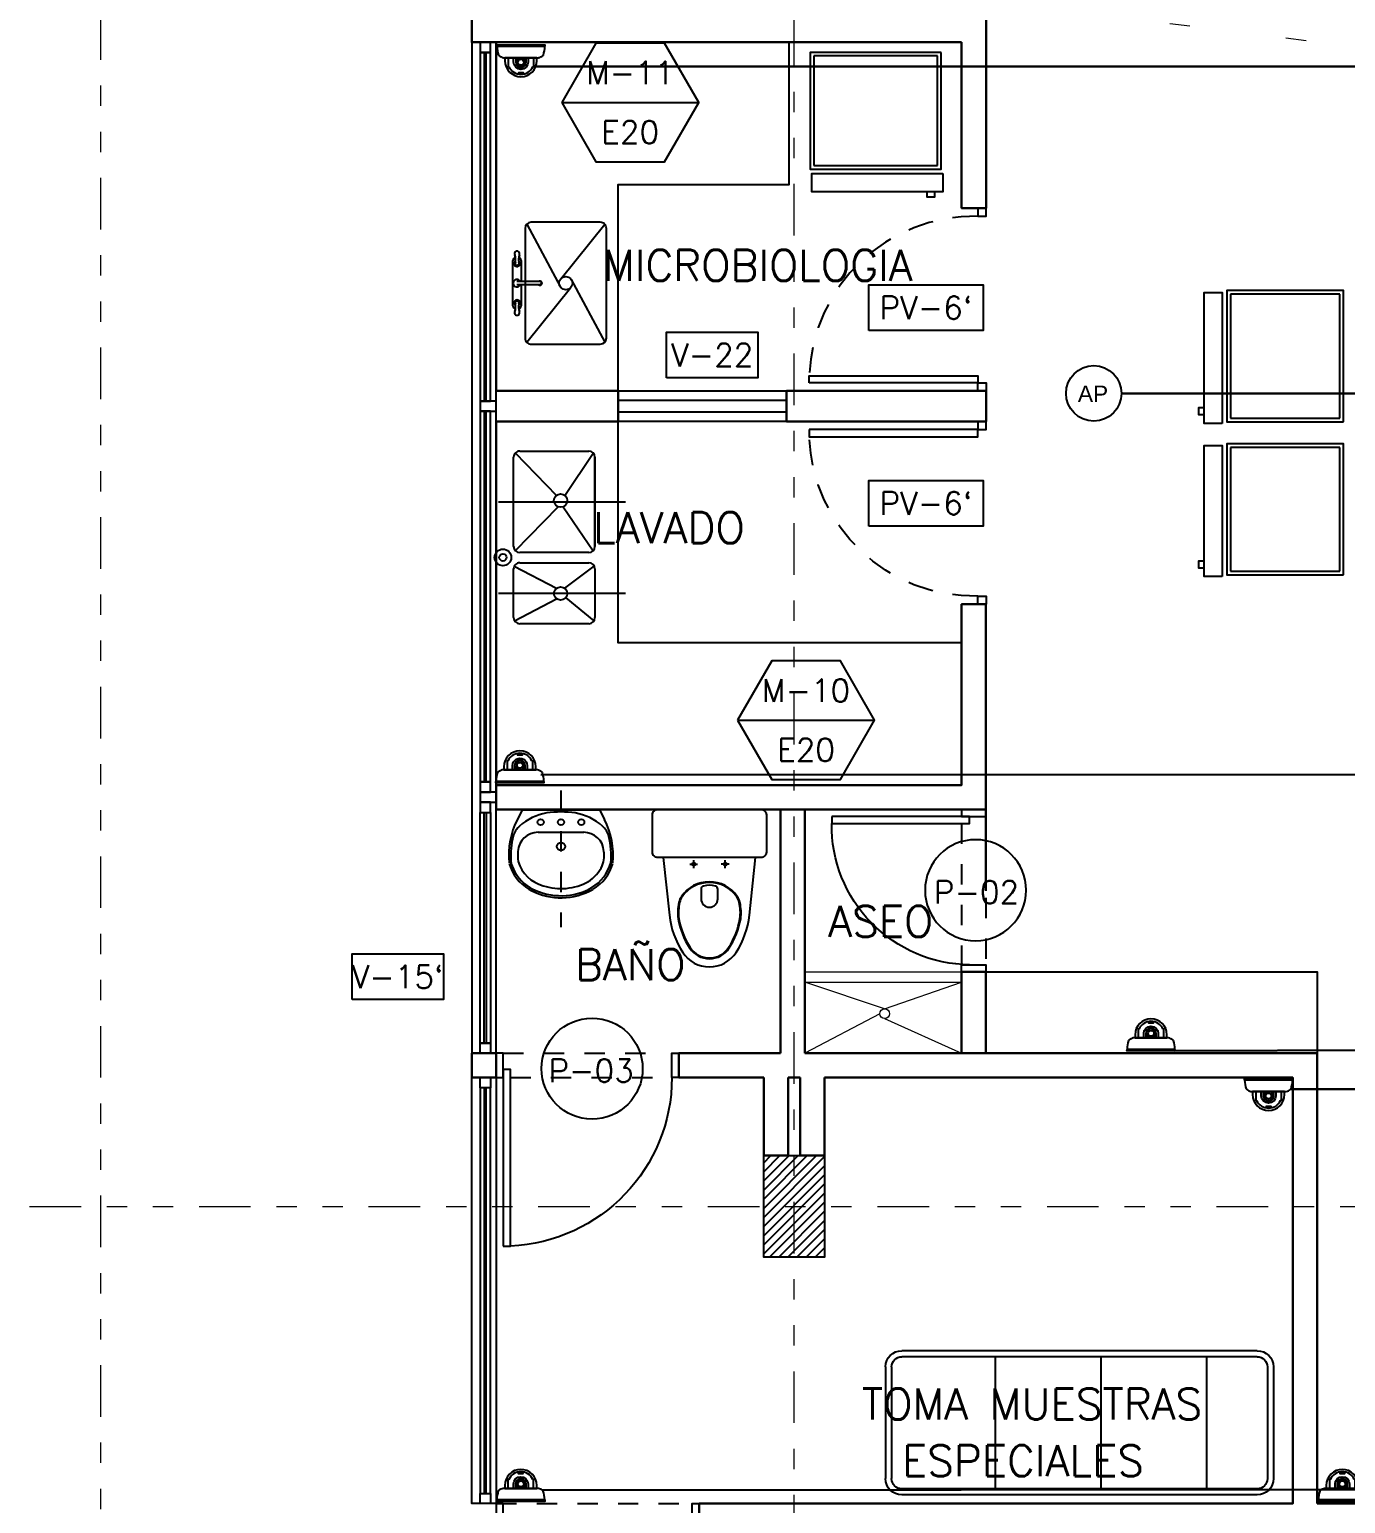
# Model space of a CAD drawing. Header units: millimetres. Extents: x 2056 to 4470, y 1400 to 3101.
# Drawn here: x 2159.98 to 2166.46, y 1521.35 to 1528.61 of the extents above; entities that cross this region are included whole.
import ezdxf
from ezdxf.enums import TextEntityAlignment as Align

# ---------------------------------------------------------------- set-up
doc = ezdxf.new("R2010")
doc.units = ezdxf.units.MM
for name, pattern in [('CENTER', [2, 1.25, -0.25, 0.25, -0.25]), ('DASHED', [0.75, 0.5, -0.25]), ('DIVIDE', [31.75, 12.7, -6.35, 0, -6.35, 0, -6.35]), ('HIDDEN', [9.525, 6.35, -3.175]), ('HIDDEN2', [0.1875, 0.125, -0.0625])]:
    doc.linetypes.add(name, pattern=pattern)
for name, color, linetype in [('A-ANNO-DIMS-GRID', 195, 'Continuous'), ('A-ANNO-DOOR', 134, 'Continuous'), ('A-ANNO-FURN', 124, 'Continuous'), ('A-ANNO-GLAZ', 124, 'Continuous'), ('A-ANNO-TEXT', 190, 'Continuous'), ('A-COLS', 6, 'Continuous'), ('A-COLS-HTCH', 8, 'Continuous'), ('A-DOOR', 154, 'Continuous'), ('A-FURN', 252, 'Continuous'), ('A-FURN-FIXD', 8, 'Continuous'), ('A-GLAZ', 5, 'Continuous'), ('A-GRID-COLS', 75, 'DIVIDE'), ('A-PROY', 15, 'HIDDEN'), ('A-WALL-SILL', 205, 'Continuous'), ('AreasTrabajo', 90, 'Continuous'), ('Cableado', 134, 'Continuous'), ('Camara', 11, 'Continuous')]:
    doc.layers.add(name, color=color, linetype=linetype)
doc.layers.add('A-WALL', color=16, linetype='Continuous', lineweight=30)
doc.layers.add('PL MUEBLES', color=251, linetype='Continuous', lineweight=13)
doc.styles.add('NUEVO', font='SIMPLEX')
doc.styles.add('ROMANS', font='romans')
doc.styles.get("Standard").update_dxf_attribs({"font": 'arial.ttf'})

# ---------------------------------------------------------------- blocks, each defined once
blk = doc.blocks.new('POCETA+GRIFERIA-PL')
for p, q in [((-0.008, 0.2204), (-0.112, 0.2204)), ((-0.0079, 0.1269), (-0.008, 0.2404)), ((0.008, 0.1269), (0.008, 0.2404)), ((0.1119, 0.2204), (0.008, 0.2204)), ((-0.3, 0.17), (-0.3, -0.17)), ((-0.2905, 0.1919), (-0.0228, -0.0234)), ((0.27, 0.2), (-0.27, 0.2)), ((0.2905, 0.1919), (-0.0195, 0.0262)), ((0.3, -0.17), (0.3, 0.17)), ((0.0233, 0.023), (0.2904, -0.192)), ((0.0181, -0.0272), (-0.2904, -0.192)), ((-0.27, -0.2), (0.27, -0.2))]:
    blk.add_line(p, q)
blk.add_lwpolyline([(-0.112, 0.2604), (0.1119, 0.2604)])
blk.add_circle((0, 0), 0.0327)
for centre, radius, start, end in [((-0.1455, 0.2396), 0.0125, 62.96499, 297.03501), ((-0.1158, 0.3251), 0.0782, 251.92275, 280.73722), ((-0.1158, 0.154), 0.0782, 79.26278, 108.07725), ((-0.112, 0.2454), 0.015, 90, 171.81241), ((-0.112, 0.2354), 0.015, 194.87242, 270), ((-0.0972, 0.2404), 0.0148, 218.78647, 150.45263), ((-0.0972, 0.2396), 0.00958, 245.55324, 114.44676), ((-0.0001, 0.2404), 0.0185, 295.7906, 244.66841), ((0.0971, 0.2404), 0.0148, 26.80726, 324.84606), ((0.0971, 0.2396), 0.00958, 65.55324, 294.44676), ((0.1157, 0.3251), 0.0782, 259.26278, 288.07725), ((0.1157, 0.154), 0.0782, 71.92275, 100.73722), ((0.1119, 0.2454), 0.015, 8.65383, 90), ((0.1119, 0.2354), 0.015, 270, 344.67773), ((0.1454, 0.2396), 0.0125, 243.18968, 116.81031), ((-0.27, 0.17), 0.03, 90, 180), ((0.27, 0.17), 0.03, 360, 90), ((0, 0.1269), 0.00998, 142.29984, 36.90283), ((0, 0.1269), 0.00798, 171.48263, 360), ((-0.27, -0.17), 0.03, 180, 270), ((0.27, -0.17), 0.03, 270, 360)]:
    blk.add_arc(centre, radius, start, end)
blk = doc.blocks.new('POCETACM')
at = {"layer": 'A-FURN-FIXD', "rotation": 2.668041372314359e-08}
blk.add_blockref('POCETA+GRIFERIA-PL', (0.3, 0.235), dxfattribs=at)
blk = doc.blocks.new('PUERTA 90 VIDRIO')
for points in [[(0.035, 0.87), (0.07, 0.87), (0.07, 0.04), (0.035, 0.04), (0.035, 0.87)], [(-0.005, 0.04), (0.035, 0.04), (0.035, 0), (-0.005, 0), (-0.005, 0.04)], [(0.895, 0.04), (0.855, 0.04), (0.855, 0), (0.895, 0), (0.895, 0.04)]]:
    blk.add_lwpolyline(points)
at = {"color": 251, "linetype": 'HIDDEN2'}
blk.add_arc((0.0416, 0.0569), 0.8135, 358.80958, 88.10617, dxfattribs=at)
blk = doc.blocks.new('P-V')
blk.add_lwpolyline([(-0.00375, -0.003), (-0.00375, 0), (0.00375, 0), (0.00375, -0.003)], close=True)
at = {"style": 'NUEVO', "flags": 4}
blk.add_attdef('PV', text='', height=0.0015, dxfattribs=at).set_placement((0, -0.0015), align=Align.MIDDLE_CENTER)
blk = doc.blocks.new('#MUEBLE-#PLANO')
blk.add_line((-0.0045, 0), (0.0045, 0))
at = {"color": 8}
blk.add_lwpolyline([(-0.0045, 0), (-0.00225, -0.003897), (0.00225, -0.003897), (0.0045, 0), (0.00225, 0.003897), (-0.00225, 0.003897)], close=True, dxfattribs=at)
at = {"style": 'NUEVO', "flags": 4}
for tag, p in [('M', (0, 0.001949)), ('PLANO', (0, -0.001949))]:
    blk.add_attdef(tag, text='', height=0.0015, dxfattribs=at).set_placement(p, align=Align.MIDDLE)
blk = doc.blocks.new('V')
blk.add_lwpolyline([(-0.003, -0.003), (-0.003, 0), (0.003, 0), (0.003, -0.003)], close=True)
at = {"style": 'NUEVO', "flags": 4}
blk.add_attdef('VEN', text='', height=0.0015, dxfattribs=at).set_placement((0, -0.0015), align=Align.MIDDLE)
blk = doc.blocks.new('POCEDOB')
for p, q in [((0.0547, -0.37), (0.0547, -0.13)), ((0.1983, -0.2278), (0.0597, -0.1135)), ((0.0847, -0.1), (0.4247, -0.1)), ((0.4507, -0.1149), (0.2437, -0.2233)), ((0.4547, -0.13), (0.4547, -0.37)), ((0.53, -0.25), (-0.0956, -0.25)), ((0.203, -0.2745), (0.0578, -0.3832)), ((0.452, -0.3826), (0.2437, -0.2745)), ((0.4247, -0.4), (0.0847, -0.4)), ((0.0547, -0.48), (0.0547, -0.92)), ((0.0547, -0.92), (0.0547, -0.48)), ((0.2105, -0.6762), (0.0627, -0.4596)), ((0.0847, -0.45), (0.4247, -0.45)), ((0.4467, -0.4595), (0.2359, -0.6761)), ((0.4547, -0.48), (0.4547, -0.92)), ((0.53, -0.7), (-0.0956, -0.7)), ((0.203, -0.7319), (0.0627, -0.9404)), ((0.4467, -0.9405), (0.2437, -0.7319)), ((0.4247, -0.95), (0.0847, -0.95))]:
    blk.add_line(p, q)
for centre, radius in [((0.2233, -0.2489), 0.0327), ((0.5074, -0.4264), 0.0411), ((0.5074, -0.4264), 0.0179), ((0.2233, -0.7063), 0.0327)]:
    blk.add_circle(centre, radius)
for centre, start, end in [((0.0847, -0.13), 90, 180), ((0.4247, -0.13), 0, 90), ((0.0847, -0.37), 180, 270), ((0.4247, -0.37), 270, 0), ((0.0847, -0.48), 90, 180), ((0.4247, -0.48), 0, 90), ((0.0847, -0.92), 180, 270), ((0.4247, -0.92), 270, 0)]:
    blk.add_arc(centre, 0.03, start, end)
blk = doc.blocks.new('NEVEPEQ')
for p, q in [((-0.2529, -0.3059), (-0.2529, 0.3031)), ((-0.2529, 0.3031), (0.2861, 0.3031)), ((0.2861, 0.3031), (0.2861, -0.3059)), ((0.2861, -0.3059), (-0.2529, -0.3059))]:
    blk.add_line(p, q)
for points in [[(-0.2709, -0.3239), (-0.2709, 0.3211), (0.3041, 0.3211), (0.3041, -0.3239)], [(0.3258, -0.3323), (0.4158, -0.3323), (0.4158, 0.3127), (0.3258, 0.3127)]]:
    blk.add_lwpolyline(points, close=True)
blk.add_lwpolyline([(0.4146, -0.2906), (0.4416, -0.2906), (0.4416, -0.2546), (0.4146, -0.2546)])
blk = doc.blocks.new('SanitarioStilopla')
for points in [[(0.2807, -0.2197, -0.414214), (0.2538, -0.2466), (0, -0.2466), (-0.2538, -0.2466, -0.414214), (-0.2807, -0.2197), (-0.2807, -0.0369, -0.414214), (-0.2538, -0.01), (-0.2538, -0.01), (0.2538, -0.01), (0.2538, -0.01, -0.414214), (0.2807, -0.0369)], [(0.1502, -0.4673, 0.093692), (0.1373, -0.4381), (0.1373, -0.4381, 0.248741), (0, -0.3662), (0, -0.3662, 0.248741), (-0.1373, -0.4381), (-0.1373, -0.4381, 0.093692), (-0.1502, -0.4673), (-0.1502, -0.4673, 0.090751), (-0.1539, -0.5481), (-0.1539, -0.5481, 0.104228), (-0.0976, -0.692), (-0.0976, -0.692, 0.252784), (0, -0.7447, 0.252784), (0.0976, -0.692), (0.0976, -0.692, 0.104228), (0.1539, -0.5481), (0.1539, -0.5481, 0.090751)], [(-0.0409, -0.4509), (-0.0409, -0.4509, 1), (0.0409, -0.4509), (0.0409, -0.4031), (0.0409, -0.4031, 0.330374), (0.0294, -0.3877), (0.0294, -0.3877, 0.148302), (-0.0294, -0.3877), (-0.0294, -0.3877, 0.330374), (-0.0409, -0.4031), (-0.0409, -0.4031)]]:
    blk.add_lwpolyline(points, format="xyb", close=True)
for points in [[(-0.2273, -0.2466), (-0.1969, -0.5307, 0.119037), (-0.1313, -0.7141, 0.252784), (0, -0.785, 0.252784), (0.1313, -0.7141, 0.119037), (0.1969, -0.5307), (0.2273, -0.2466)], [(0, -0.3698, 0.248741), (-0.1343, -0.4401), (-0.1343, -0.4401, 0.093692), (-0.1466, -0.4681), (-0.1466, -0.4681, 0.090751), (-0.1503, -0.5476)], [(0.1503, -0.5476, 0.090751), (0.1466, -0.4681), (0.1466, -0.4681, 0.093692), (0.1343, -0.4401), (0.1343, -0.4401, 0.248741), (0, -0.3698)], [(-0.1503, -0.5475, 0.104228), (-0.0946, -0.69), (-0.0946, -0.69, 0.252784), (0, -0.7411, 0.252784), (0.0946, -0.69), (0.0946, -0.69, 0.104228), (0.1503, -0.5475)]]:
    blk.add_lwpolyline(points, format="xyb")
at = {"linetype": 'CENTER'}
for points in [[(-0.0968, -0.2796), (-0.0581, -0.2796)], [(-0.0774, -0.2989), (-0.0774, -0.2602)], [(0.0968, -0.2796), (0.0581, -0.2796)], [(0.0774, -0.2989), (0.0774, -0.2602)]]:
    blk.add_lwpolyline(points, dxfattribs=at)
for centre in [(-0.0774, -0.2796), (0.0774, -0.2796)]:
    blk.add_circle(centre, 0.00753)
blk = doc.blocks.new('Lnov734p')
for p, q in [((-0.1903, 0), (-0.2148, -0.0462)), ((-0.1903, 0), (0.1903, 0)), ((0.1903, 0), (0.2148, -0.0462)), ((-0.1118, -0.11), (0.1118, -0.11)), ((-0.158, -0.3906), (-0.1461, -0.3967)), ((-0.1535, -0.3817), (-0.1415, -0.3878))]:
    blk.add_line(p, q)
for centre, radius in [((-0.1, -0.06), 0.015), ((0, -0.06), 0.015), ((0.1, -0.06), 0.015), ((0, -0.18), 0.02)]:
    blk.add_circle(centre, radius)
for centre, radius, start, end in [((0.1397, -0.225), 0.397, 153.23659, 185.19079), ((-0.018, -0.2929), 0.2835, 100.63741, 131.06865), ((0, -0.5863), 0.5763, 82.99441, 97.00559), ((0.018, -0.2929), 0.2835, 48.93135, 79.36259), ((-0.1397, -0.225), 0.397, 354.80921, 26.76341), ((0.1397, -0.225), 0.387, 165.79865, 183.08497), ((-0.1385, -0.1546), 0.1, 131.06865, 165.79865), ((-0.1118, -0.21), 0.1, 90, 176.58752), ((0.1118, -0.21), 0.1, 3.41248, 90), ((0.1385, -0.1546), 0.1, 14.20135, 48.93135), ((-0.1397, -0.225), 0.387, 354.80921, 14.20135), ((0.1397, -0.225), 0.352, 176.58752, 184.62545), ((-0.1397, -0.225), 0.352, 358.23174, 3.41248), ((-0.0403, -0.2), 0.224, 196.2861, 238.2877), ((-0.1469, -0.2404), 0.1, 183.08497, 200.78023), ((-0.0403, -0.2), 0.214, 200.78023, 238.2877), ((-0.0403, -0.2), 0.179, 197.35223, 254.70666), ((0.0403, -0.2), 0.179, 301.7123, 335.48786), ((0.0403, -0.2), 0.214, 301.7123, 343.7139), ((0.0403, -0.2), 0.224, 301.7123, 343.7139), ((0.1122, -0.2328), 0.1, 335.48786, 358.23174), ((0.0003, -0.111), 0.276, 251.4503, 299.36172), ((0.0003, -0.111), 0.321, 242.87485, 299.36172), ((0.0003, -0.111), 0.311, 242.87485, 299.36172)]:
    blk.add_arc(centre, radius, start, end)
at = {"layer": 'A-PROY', "ltscale": 0.01}
blk.add_lwpolyline([(0, 0.0951), (0, -0.5765)], dxfattribs=at)
blk = doc.blocks.new('PUERTA1.00 CM-PL')
at = {"color": 251, "linetype": 'DASHED', "ltscale": 0.2}
for p, q in [((0, 0), (0.9, 0)), ((0.07, -0.12), (0.865, -0.12))]:
    blk.add_line(p, q, dxfattribs=at)
for points in [[(1, -0.12), (0.965, -0.12), (0.965, 0), (1, 0), (1, -0.12)], [(0, -0.12), (0.035, -0.12), (0.035, 0), (0, 0), (0, -0.12)], [(0.035, -1.0109), (0.07, -1.0109), (0.07, -0.08), (0.035, -0.08), (0.035, -1.0109)]]:
    blk.add_lwpolyline(points)
blk.add_arc((0.0338, -0.0796), 0.932, 272.2234, 2.43295)
blk = doc.blocks.new('PUERTA80 CM-PL')
at = {"color": 251, "linetype": 'DASHED', "ltscale": 0.2}
for p, q in [((-0.035, -0.015), (-0.765, -0.015)), ((-0.07, -0.135), (-0.765, -0.135))]:
    blk.add_line(p, q, dxfattribs=at)
for points in [[(-0.8, -0.135), (-0.765, -0.135), (-0.765, -0.015), (-0.8, -0.015), (-0.8, -0.135)], [(0, -0.135), (-0.035, -0.135), (-0.035, -0.015), (0, -0.015), (0, -0.135)], [(-0.035, -0.7742), (-0.07, -0.7742), (-0.07, -0.095), (-0.035, -0.095), (-0.035, -0.7742)]]:
    blk.add_lwpolyline(points)
blk.add_arc((-0.0787, -0.0879), 0.6863, 180.5944, 270.72654)
blk = doc.blocks.new('N-PUE')
blk.add_circle((0, 0), 0.003317)
at = {"style": 'NUEVO'}
blk.add_attdef('PUE', text='', height=0.0015, dxfattribs=at).set_placement((-0.000065, -0.00013), align=Align.MIDDLE)
blk = doc.blocks.new('EJES 2 P')
at = {"layer": 'A-COLS-HTCH'}
h = blk.add_hatch(dxfattribs=at)
h.set_pattern_fill('ANSI31', color=256, scale=0.01, style=0)
h.set_pattern_definition([(45, (-989045.037623, -1733137.390342), (-0.02245064030267, 0.02245064030267), [])])
h.paths.add_polyline_path([(3.2635, 8.801), (3.5635, 8.801), (3.5635, 8.301), (3.2635, 8.301)])
at = {"layer": 'A-COLS'}
blk.add_lwpolyline([(3.2635, 8.801), (3.5635, 8.801), (3.5635, 8.301), (3.2635, 8.301)], close=True, dxfattribs=at)
at = {"layer": 'A-GRID-COLS', "lineweight": 9, "ltscale": 0.02}
for p, q in [((0, 0), (0, 37.0562)), ((3.4135, -0.03), (3.4135, 37.0262))]:
    blk.add_line(p, q, dxfattribs=at)
at = {"layer": 'A-GRID-COLS', "lineweight": 9, "ltscale": 0.075}
blk.add_lwpolyline([(9.9135, 13.7956), (1.6703, 14.8184), (1.6703, 14.8184)], dxfattribs=at)
at = {"layer": 'A-GRID-COLS', "lineweight": 9, "ltscale": 0.02}
blk.add_lwpolyline([(-0.3516, 8.551), (24.8463, 8.551)], dxfattribs=at)
blk = doc.blocks.new('PUERTA MAD 0.90')
at = {"color": 251, "linetype": 'DASHED', "ltscale": 0.2}
for p, q in [((989051.7013, 1733128.591), (989052.4963, 1733128.591)), ((989051.6663, 1733128.471), (989052.3963, 1733128.471))]:
    blk.add_line(p, q, dxfattribs=at)
for points in [[(989051.6663, 1733129.4202), (989051.7013, 1733129.4202), (989051.7013, 1733128.551), (989051.6663, 1733128.551), (989051.6663, 1733129.4202)], [(989051.6313, 1733128.591), (989051.6663, 1733128.591), (989051.6663, 1733128.471), (989051.6313, 1733128.471), (989051.6313, 1733128.591)], [(989052.5313, 1733128.591), (989052.4963, 1733128.591), (989052.4963, 1733128.471), (989052.5313, 1733128.471), (989052.5313, 1733128.591)]]:
    blk.add_lwpolyline(points)
blk.add_arc((989051.6663, 1733128.591), 0.83, 359.9861, 87.5832)
blk = doc.blocks.new('CAMIL')
for p, q in [((-0.08, 0.355), (-1.83, 0.355)), ((-0.08, 0.325), (-1.83, 0.325)), ((-1.37, -0.325), (-1.37, 0.325)), ((-0.85, -0.325), (-0.85, 0.325)), ((-0.33, -0.325), (-0.33, 0.325)), ((-1.91, -0.275), (-1.91, 0.275)), ((-1.88, -0.275), (-1.88, 0.275)), ((-0.03, -0.275), (-0.03, 0.275)), ((0, -0.275), (0, 0.275)), ((-0.08, -0.325), (-1.83, -0.325)), ((-0.08, -0.355), (-1.83, -0.355))]:
    blk.add_line(p, q)
for centre, radius, start, end in [((-1.83, 0.275), 0.08, 90, 180), ((-1.83, 0.275), 0.05, 90, 180), ((-0.08, 0.275), 0.08, 0, 90), ((-0.08, 0.275), 0.05, 0, 90), ((-1.83, -0.275), 0.08, 180, 270), ((-1.83, -0.275), 0.05, 180, 270), ((-0.08, -0.275), 0.05, 270, 0), ((-0.08, -0.275), 0.08, 270, 0)]:
    blk.add_arc(centre, radius, start, end)
blk = doc.blocks.new('AP')
at = {"layer": 'AreasTrabajo'}
blk.add_circle((0, 0), 0.1366, dxfattribs=at)
at = {"layer": 'AreasTrabajo', "insert": (-0.0782, 0.0381, 0.2289), "char_height": 0.08, "attachment_point": 1}
blk.add_mtext_dynamic_manual_height_columns('AP', width=0.146733, gutter_width=12.5, heights=[0], dxfattribs=at)
blk = doc.blocks.new('Camara-B')
at = {"layer": 'Camara'}
for points in [[(-0.0297, 0.0145), (-0.0298, 0.016), (0.0293, 0.016), (0.0292, 0.0145)], [(0.0292, 0.0145), (0.0292, 0.0143), (-0.0297, 0.0143), (-0.0297, 0.0145)]]:
    blk.add_lwpolyline(points, close=True, dxfattribs=at)
for points in [[(-0.0297, 0.0139, 0.072126), (-0.0279, 0.0033, 0.171597), (-0.0271, 0.0023, 0.084432), (-0.022, 0.0001, 0.060784), (-0.0216, 0), (0.021, 0, 0.060784), (0.0215, 0.0001, 0.084432), (0.0266, 0.0023, 0.171597), (0.0274, 0.0033, 0.072126), (0.0292, 0.0139)], [(-0.0199, 0), (-0.0199, -0.0037, 1), (0.0194, -0.0037), (0.0194, 0)], [(-0.015, -0.011, 0.641525), (0.0145, -0.011), (0.0155, -0.0107), (0.0155, 0), (0.0087, 0), (0.0087, -0.0054, -1), (-0.0092, -0.0054), (-0.0092, 0), (-0.016, 0), (-0.016, -0.0107)], [(-0.0067, 0), (-0.0067, -0.0054, 1), (0.0062, -0.0054), (0.0062, 0), (0.0058, 0), (0.0058, -0.0054, -1), (-0.0063, -0.0054), (-0.0063, 0)], [(0.0029, -0.0006), (0.0029, -0.0008, -0.541232), (0.0027, -0.0009, 0.302819), (-0.0033, -0.0009, -0.541232), (-0.0034, -0.0008), (-0.0034, -0.0006, 3.288548)], [(0.0027, -0.0189, 1), (0.0027, -0.0184), (-0.0032, -0.0184, 1), (-0.0032, -0.0189)], [(0.0021, -0.0194, 1), (0.0021, -0.019), (-0.0026, -0.019, 1), (-0.0026, -0.0194)], [(0.0015, -0.02, 1), (0.0015, -0.0195), (-0.002, -0.0195, 1), (-0.002, -0.02)]]:
    blk.add_lwpolyline(points, format="xyb", close=True, dxfattribs=at)
blk.add_circle((-0.0003, -0.0055), 0.00358, dxfattribs=at)

msp = doc.modelspace()

# ---------------------------------------------------------------- linework, layer by layer
at = {"layer": 'A-ANNO-GLAZ', "ltscale": 1.5, "elevation": 0.2289}
for points in [[(2162.2014, 1528.5466), (2162.2014, 1528.4966), (2162.2514, 1528.4966), (2162.2514, 1528.5466)], [(2162.2014, 1528.4966), (2162.2014, 1526.7797), (2162.2514, 1526.7797), (2162.2514, 1528.4966)], [(2162.2014, 1526.7797), (2162.2014, 1526.7297), (2162.2798, 1526.7297), (2162.2798, 1526.7797)], [(2162.2014, 1526.7297), (2162.2014, 1524.9048), (2162.2514, 1524.9048), (2162.2514, 1526.7297)], [(2162.2014, 1524.9048), (2162.2014, 1524.8548), (2162.2514, 1524.8548), (2162.2514, 1524.9048)], [(2162.2014, 1524.8548), (2162.2014, 1524.8048), (2162.2798, 1524.8048), (2162.2798, 1524.8548)], [(2162.2014, 1524.8048), (2162.2014, 1524.7548), (2162.2514, 1524.7548), (2162.2514, 1524.8048)], [(2162.2014, 1524.7548), (2162.2514, 1524.7548), (2162.2514, 1523.6198), (2162.2014, 1523.6198)], [(2162.2313, 1524.7547), (2162.2313, 1523.6198), (2162.2213, 1523.6198), (2162.2213, 1524.7547)], [(2162.2014, 1523.3997), (2162.2014, 1523.4498), (2162.2514, 1523.4498), (2162.2514, 1523.3997)], [(2162.2014, 1523.3997), (2162.2014, 1521.403), (2162.2514, 1521.403), (2162.2514, 1523.3997)], [(2162.2014, 1521.403), (2162.2514, 1521.403), (2162.2514, 1521.353), (2162.2014, 1521.353)]]:
    msp.add_lwpolyline(points, close=True, dxfattribs=at)
for points in [[(2162.2213, 1528.4966), (2162.2213, 1526.7797), (2162.2313, 1526.7797), (2162.2313, 1528.4966), (2162.2213, 1528.4966)], [(2162.2213, 1526.7297), (2162.2213, 1524.9048), (2162.2313, 1524.9048), (2162.2313, 1526.7297), (2162.2213, 1526.7297)], [(2162.2213, 1523.3997), (2162.2213, 1521.403), (2162.2313, 1521.403), (2162.2313, 1523.3997), (2162.2213, 1523.3997)]]:
    msp.add_lwpolyline(points, dxfattribs=at)
at = {"layer": 'A-ANNO-GLAZ', "ltscale": 1.5}
msp.add_lwpolyline([(2162.2014, 1523.6198), (2162.2514, 1523.6198), (2162.2514, 1523.5698), (2162.2014, 1523.5698)], close=True, dxfattribs=at)
at = {"layer": 'A-FURN', "elevation": 0.2289}
for points in [[(2162.8798, 1526.8297), (2162.8798, 1527.8466), (2163.7217, 1527.8466), (2163.7217, 1528.5466), (2162.2798, 1528.5466), (2162.2798, 1526.8297)], [(2164.691, 1523.9698), (2166.3221, 1523.9698), (2166.3221, 1523.5698), (2164.691, 1523.5698)]]:
    msp.add_lwpolyline(points, close=True, dxfattribs=at)
at = {"layer": 'A-FURN'}
msp.add_lwpolyline([(2162.2798, 1525.4898), (2162.2798, 1524.8898), (2164.571, 1524.8898), (2164.571, 1525.5898), (2162.8798, 1525.5898), (2162.8798, 1526.6797), (2162.2798, 1526.6797), (2162.2798, 1525.4898)], dxfattribs=at)
at = {"layer": 'A-GLAZ'}
for p, q in [((2162.8798, 1526.7847), (2162.8798, 1526.7247)), ((2163.7098, 1526.7847), (2163.7098, 1526.7247))]:
    msp.add_line(p, q, dxfattribs=at)
msp.add_lwpolyline([(2163.7098, 1526.6797), (2162.8798, 1526.6797), (2162.8798, 1526.8297), (2163.7098, 1526.8297)], close=True, dxfattribs=at)
at = {"layer": 'A-GLAZ', "elevation": 0.2289}
msp.add_lwpolyline([(2162.8798, 1526.7847), (2163.7098, 1526.7847), (2163.7098, 1526.7247), (2162.8798, 1526.7247)], close=True, dxfattribs=at)
at = {"layer": 'A-WALL', "elevation": 0.2289}
for points in [[(2162.1598, 1528.5466), (2162.1598, 1528.5466), (2162.1598, 1529.2085), (2164.0671, 1529.2085), (2164.0671, 1529.2085), (2164.0671, 1529.2085), (2164.0671, 1529.2085), (2164.0671, 1529.2085)], [(2162.3098, 1528.6666), (2164.5717, 1528.6666), (2164.6917, 1528.6666), (2164.6917, 1527.7297), (2164.5717, 1527.7297), (2164.5717, 1528.5466)], [(2164.5717, 1528.5466), (2162.1598, 1528.5466), (2162.1598, 1528.5466)], [(2162.2798, 1526.8297), (2162.8798, 1526.8297), (2162.8798, 1526.6797), (2162.2798, 1526.6797)], [(2162.2798, 1524.7698), (2162.2798, 1524.7698), (2162.2798, 1524.8898), (2164.571, 1524.8898), (2164.5717, 1525.7797), (2164.691, 1525.7797), (2164.691, 1524.3698)], [(2162.2798, 1524.7698), (2162.2798, 1524.7698)], [(2164.691, 1524.7698), (2164.691, 1524.7698), (2164.571, 1524.7698), (2164.571, 1524.7698), (2162.2798, 1524.7698)], [(2163.7998, 1523.5698), (2163.7998, 1524.7698), (2163.6798, 1524.7698), (2163.6798, 1523.5698)], [(2163.5971, 1523.4498), (2163.1798, 1523.4498), (2163.1798, 1523.5698)], [(2163.1798, 1523.4498), (2163.1798, 1523.5698), (2163.6798, 1523.5698)], [(2166.3221, 1523.5698), (2163.7998, 1523.5698)], [(2166.3221, 1521.353), (2166.3221, 1521.353), (2166.3221, 1521.353), (2166.3221, 1521.353), (2166.3221, 1521.353), (2166.3221, 1521.353), (2166.3221, 1521.353), (2166.3221, 1523.5698), (2166.3221, 1523.5698)], [(2163.8971, 1523.4498), (2166.2021, 1523.4498), (2166.2021, 1521.353), (2166.2021, 1521.353)]]:
    msp.add_lwpolyline(points, dxfattribs=at)
at = {"layer": 'A-WALL'}
msp.add_lwpolyline([(2163.7098, 1526.8297), (2164.6917, 1526.8297), (2164.6917, 1526.6797), (2163.7098, 1526.6797)], close=True, dxfattribs=at)
at = {"layer": 'A-WALL', "elevation": 0.2289}
for points in [[(2164.571, 1523.9698), (2164.691, 1523.9698), (2164.691, 1523.5698), (2164.571, 1523.5698)], [(2162.2798, 1523.4498), (2162.1598, 1523.4498), (2162.1598, 1523.5698), (2162.2798, 1523.5698)]]:
    msp.add_lwpolyline(points, close=True, dxfattribs=at)
at = {"layer": 'A-WALL'}
for points in [[(2163.5971, 1523.0656), (2163.5971, 1523.4498)], [(2163.7171, 1523.4498), (2163.7171, 1523.0656), (2163.5971, 1523.0656)], [(2163.7771, 1523.4498), (2163.7171, 1523.4498)], [(2163.7771, 1523.0656), (2163.7771, 1523.4498)], [(2163.8971, 1523.4498), (2163.8971, 1523.0656), (2163.7771, 1523.0656)], [(2166.2021, 1521.3531), (2164.7721, 1521.3531), (2164.7721, 1521.3531), (2164.6521, 1521.3531), (2164.6521, 1521.353), (2163.2798, 1521.353), (2163.2799, 1521.233)], [(2166.3221, 1521.353), (2168.1121, 1521.353), (2168.1121, 1521.233), (2163.2799, 1521.233)]]:
    msp.add_lwpolyline(points, dxfattribs=at)
at = {"layer": 'A-WALL-SILL', "elevation": 0.2289}
msp.add_lwpolyline([(2162.2798, 1528.5466), (2162.1598, 1528.5466), (2162.1598, 1523.5698), (2162.2798, 1523.5698), (2162.2798, 1528.5466)], dxfattribs=at)
msp.add_lwpolyline([(2162.1598, 1523.4498), (2162.2798, 1523.4498), (2162.2798, 1521.353), (2162.1598, 1521.353)], close=True, dxfattribs=at)
at = {"layer": 'Cableado', "lineweight": 30}
for p, q in [((2162.4648, 1528.4272), (2170.6913, 1528.4272, 0.2289)), ((2165.3589, 1526.8179), (2170.693, 1526.8179)), ((2162.4997, 1524.9406), (2170.6946, 1524.942, 0.2289)), ((2165.6221, 1523.5812), (2170.696, 1523.5997)), ((2166.1922, 1523.3922), (2170.6961, 1523.3964, 0.2289)), ((2162.5084, 1521.4186), (2170.6979, 1521.4264, 0.2289))]:
    msp.add_line(p, q, dxfattribs=at)
at = {"layer": 'PL MUEBLES', "elevation": 0.2289}
msp.add_lwpolyline([(2164.571, 1523.5698), (2163.7998, 1523.5698), (2163.7998, 1523.9698), (2164.571, 1523.9698)], close=True, dxfattribs=at)
at = {"layer": 'PL MUEBLES'}
for points in [[(2163.7998, 1523.9698), (2164.571, 1523.9698)], [(2164.2065, 1523.7832), (2163.7998, 1523.9202)], [(2163.7998, 1523.9202), (2164.571, 1523.9202)], [(2164.1926, 1523.7877), (2164.571, 1523.9202)], [(2164.1691, 1523.7642), (2163.7998, 1523.5698)], [(2164.1926, 1523.7406), (2164.571, 1523.5698)]]:
    msp.add_lwpolyline(points, dxfattribs=at)
msp.add_circle((2164.1926, 1523.7642), 0.0236, dxfattribs=at)

# ---------------------------------------------------------------- block references
at = {"layer": 'A-ANNO-DIMS-GRID'}
msp.add_blockref('EJES 2 P', (2160.3336, 1514.2646), dxfattribs=at)
at = {"layer": 'A-ANNO-DOOR'}
ref = msp.add_blockref('N-PUE', (2164.6403, 1524.3721, 0.2289), dxfattribs=dict(at, xscale=-75, yscale=75, zscale=75))
ref.add_attrib('PUE', 'P-02', dxfattribs={"layer": '0', "color": 0, "height": 0.1125, "style": 'NUEVO'}).set_placement((2164.6452, 1524.3624, 0.2289), align=Align.MIDDLE)
ref = msp.add_blockref('N-PUE', (2162.7522, 1523.4937, 0.2289), dxfattribs=dict(at, xscale=75, yscale=75, zscale=75))
ref.add_attrib('PUE', 'P-03', dxfattribs={"layer": '0', "color": 0, "height": 0.1125, "style": 'NUEVO'}).set_placement((2162.7473, 1523.4839, 0.2289), align=Align.MIDDLE)
at = {"layer": 'A-ANNO-FURN', "xscale": 75, "yscale": 75, "zscale": 75}
for p, values in [((2162.9399, 1528.2501), {'M': 'M-11', 'PLANO': 'E20'}), ((2163.8058, 1525.2092), {'M': 'M-10', 'PLANO': 'E20'})]:
    msp.add_blockref('#MUEBLE-#PLANO', p, dxfattribs=at).add_auto_attribs(values)
at = {"layer": 'A-ANNO-GLAZ', "ltscale": 1.5, "rotation": 90}
msp.add_blockref('PUERTA 90 VIDRIO', (2164.6917, 1526.8347), dxfattribs=at)
at = {"layer": 'A-ANNO-GLAZ', "xscale": 75, "yscale": 75, "zscale": 75}
for p in [(2164.3967, 1527.3521), (2164.3967, 1526.3891)]:
    msp.add_blockref('P-V', p, dxfattribs=at).add_auto_attribs({'PV': 'PV-6`'})
at = {"layer": 'A-ANNO-GLAZ'}
ref = msp.add_blockref('V', (2163.3435, 1527.1192), dxfattribs=dict(at, xscale=75, yscale=75, zscale=75))
ref.add_attrib('VEN', 'V-22', dxfattribs={"layer": '0', "color": 0, "height": 0.1125, "style": 'NUEVO', "flags": 4}).set_placement((2163.3435, 1527.0067), align=Align.MIDDLE)
at = {"layer": 'A-ANNO-GLAZ', "ltscale": 1.5, "xscale": -1, "rotation": 90}
msp.add_blockref('PUERTA 90 VIDRIO', (2164.6917, 1526.6747), dxfattribs=at)
at = {"layer": 'A-ANNO-GLAZ'}
ref = msp.add_blockref('V', (2161.7953, 1524.0587), dxfattribs=dict(at, xscale=75, yscale=75, zscale=75))
ref.add_attrib('VEN', 'V-15`', dxfattribs={"layer": '0', "color": 0, "height": 0.1125, "style": 'NUEVO', "flags": 4}).set_placement((2161.7953, 1523.9462), align=Align.MIDDLE)
at = {"layer": 'A-DOOR', "xscale": -1}
for name, p, rotation in [('PUERTA80 CM-PL', (2164.706, 1524.7698, 0.2289), 270), ('PUERTA MAD 0.90', (-986889.3515, 1734652.0408, 0.2289), 180)]:
    msp.add_blockref(name, p, dxfattribs=dict(at, rotation=rotation))
at = {"layer": 'A-DOOR'}
msp.add_blockref('PUERTA1.00 CM-PL', (2162.2798, 1521.353), dxfattribs=at)
at = {"layer": 'A-FURN', "xscale": -1}
for name, p, rotation in [('NEVEPEQ', (2164.147, 1528.2257, 0.2289), 90), ('CAMIL', (2166.107, 1521.7504), 180)]:
    msp.add_blockref(name, p, dxfattribs=dict(at, rotation=rotation))
for p in [(2166.1808, 1527.0024, 0.2289), (2166.1808, 1526.2483, 0.2289)]:
    msp.add_blockref('NEVEPEQ', p, dxfattribs=at)
at = {"layer": 'A-FURN-FIXD'}
for name, p, rotation in [('POCETACM', (2162.8576, 1527.0602), 89.99999997331958), ('POCEDOB', (2162.8206, 1525.5839), 180)]:
    msp.add_blockref(name, p, dxfattribs=dict(at, rotation=rotation))
msp.add_blockref('Lnov734p', (2162.5989, 1524.7671), dxfattribs=at)
at = {"layer": 'A-FURN-FIXD', "extrusion": (0, 0, -1), "xscale": -1, "zscale": -1}
msp.add_blockref('SanitarioStilopla', (-2163.3298, 1524.7798, -0.2289), dxfattribs=at)
at = {"layer": 'AreasTrabajo'}
msp.add_blockref('AP', (2165.2222, 1526.8179), dxfattribs=at)
at = {"layer": 'Camara', "xscale": 4, "yscale": 4, "zscale": 4}
for p in [(2162.4028, 1528.47), (2166.0839, 1523.3812)]:
    msp.add_blockref('Camara-B', p, dxfattribs=at)
at = {"layer": 'Camara'}
for p, xscale, yscale, zscale, rotation in [((2162.3957, 1524.9645), 4.000000000005919, 4.000000000005919, 4.000000000005919, 179.9999999792079), ((2165.5029, 1523.6452), 4, 4, 4, 180), ((2162.4, 1521.4277), 4, 4, 4, 180.0000007540894), ((2166.4448, 1521.4277), 4, 4, 4, 180.0000413861322)]:
    msp.add_blockref('Camara-B', p, dxfattribs=dict(at, xscale=xscale, yscale=yscale, zscale=zscale, rotation=rotation))

# ---------------------------------------------------------------- texts
at = {"layer": 'A-ANNO-TEXT', "style": 'ROMANS'}
for s, p in [('MICROBIOLOGIA', (2163.5678, 1527.448)), ('LAVADO', (2163.1304, 1526.1566)), ('ASEO', (2164.1734, 1524.2183)), ('BAÑO', (2162.9399, 1524.0263)), ('TOMA MUESTRAS', (2164.9182, 1521.8429, 0.2289)), ('ESPECIALES', (2164.8738, 1521.5636, 0.2289))]:
    msp.add_text(s, height=0.15271, dxfattribs=at).set_placement(p, align=Align.MIDDLE)

doc.saveas('drawing.dxf')
